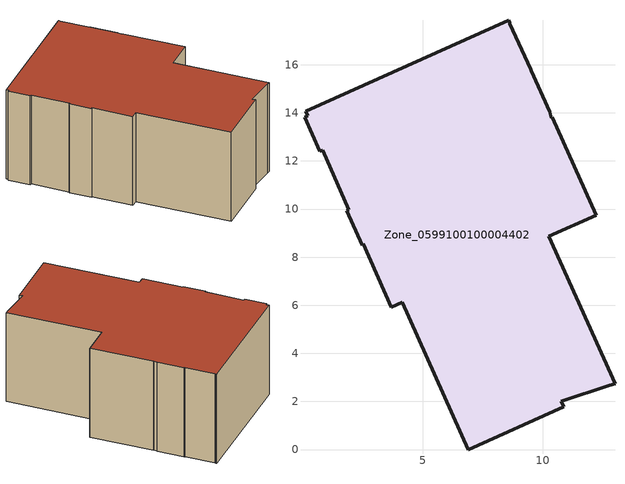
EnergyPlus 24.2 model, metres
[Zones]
Zone_0599100100004402
 floor ground (C_G): 4.15,6.12 3.68,5.91 2.53,8.55 2.48,8.48 1.83,9.93 1.92,9.97 0.83,12.45 0.72,12.4 0.08,13.82 0.21,13.88 0.13,14.07 8.58,17.84 8.61,17.77 8.62,17.7 9.48,15.82 9.52,15.75 10.28,14.05 10.34,13.79 10.39,13.81 12.21,9.75 10.25,8.86 12.99,2.74 12.77,2.68 10.76,2.01 10.86,1.78 6.9,0 z0
 wall outside (C_F): 12.21,9.75 10.39,13.81 10.34,13.79 10.28,14.05 9.52,15.75 9.48,15.82 8.62,17.7 8.61,17.77 8.58,17.84 0.13,14.07 0.21,13.88 0.08,13.82 0.72,12.4 0.83,12.45 1.92,9.97 1.83,9.93 2.48,8.48 2.53,8.55 3.68,5.91 4.15,6.12 6.9,0 10.86,1.78 10.76,2.01 12.77,2.68 12.99,2.74 10.25,8.86 12.21,9.75 z0:6.78
 roof outside (C_R): 3.68,5.91 4.15,6.12 6.9,0 10.86,1.78 10.76,2.01 12.77,2.68 12.99,2.74 10.25,8.86 12.21,9.75 10.39,13.81 10.34,13.79 10.28,14.05 9.52,15.75 9.48,15.82 8.62,17.7 8.61,17.77 8.58,17.84 0.13,14.07 0.21,13.88 0.08,13.82 0.72,12.4 0.83,12.45 1.92,9.97 1.83,9.93 2.48,8.48 2.53,8.55 z6.78
[BUILDING]
Pand.0599100100004402: North Axis=0; Terrain=City; Loads Convergence Tolerance Value=0.04; Temperature Convergence Tolerance Value=0.4; Solar Distribution=FullExterior; Maximum Number of Warmup Days=25; Minimum Number of Warmup Days=1
[Site:Location]
Rotterdam.The.Hague.AP_ZH_NLD Design_Conditions: Latitude=51.96; Longitude=4.45; Time Zone=1; Elevation=-4.5
[SITE:GROUNDTEMPERATURE:BUILDINGSURFACE]
18, 18, 18, 18, 18, 18, 18, 18, 18, 18, 18, 18
[MATERIAL] Thermal Absorptance=0.9; Solar Absorptance=0.7; Visible Absorptance=0.7
Name | Roughness | Thickness | Conductivity | Density | Specific Heat
G.D.2006-2014 | MediumSmooth | 0.15 | 0.06 | 540 | 1210
F.D.2006-2014 | Rough | 0.3 | 0.12 | 1920 | 840
R.D.2006-2014 | MediumRough | 0.2 | 0.08 | 1500 | 1000
[CONSTRUCTION]
C_G: G.D.2006-2014
C_F: F.D.2006-2014
C_R: R.D.2006-2014
[ZONE]
Zone_0599100100004402: Type=1; Multiplier=1; Ceiling Height=Autocalculate; Volume=Autocalculate; Floor Area=autocalculate; Part of Total Floor Area=Yes
[ZONEINFILTRATION:DESIGNFLOWRATE]
Infil_Zone_0599100100004402: Zone or ZoneList or Space or SpaceList=Zone_0599100100004402; Schedule=AlwaysOn; Design Flow Rate Calculation Method=Flow/Area; Flow Rate per Floor Area=0.0021; Constant Term Coefficient=1; Temperature Term Coefficient=0; Velocity Term Coefficient=0; Velocity Squared Term Coefficient=0
[HVACTEMPLATE:ZONE:IDEALLOADSAIRSYSTEM]
Zone_0599100100004402: Maximum Heating Supply Air Temperature=50; Minimum Cooling Supply Air Temperature=13; Maximum Heating Supply Air Humidity Ratio=0.0156; Minimum Cooling Supply Air Humidity Ratio=0.0077; Heating Limit=NoLimit; Cooling Limit=NoLimit; Dehumidification Control Type=ConstantSensibleHeatRatio; Cooling Sensible Heat Ratio=0.7; Dehumidification Setpoint=60; Humidification Control Type=None; Humidification Setpoint=30; Outdoor Air Method=None; Outdoor Air Flow Rate per Person=0.00944; Outdoor Air Flow Rate per Zone Floor Area=0; Outdoor Air Flow Rate per Zone=0; Demand Controlled Ventilation Type=None; Outdoor Air Economizer Type=NoEconomizer; Heat Recovery Type=None; Sensible Heat Recovery Effectiveness=0.7; Latent Heat Recovery Effectiveness=0.65
[ZONECONTROL:THERMOSTAT]
ThermostatControl_Zone_0599100100004402: Zone or ZoneList=Zone_0599100100004402; Control Type Schedule=DualSetpointControlType; Control 1=Thermostat_Zone_0599100100004402; Temperature Difference Between Cutout And Setpoint=0
[THERMOSTATSETPOINT:DUALSETPOINT]
Thermostat_Zone_0599100100004402: Heating Setpoint Temperature Schedule=HeatingSetpoint_Zone_0599100100004402; Cooling Setpoint Temperature Schedule=CoolingSetpoint_Zone_0599100100004402
[SCHEDULE:COMPACT]
HeatingSetpoint_Zone_0599100100004402: Through: 12/31, For: AllDays, Until: 24:00, 21
CoolingSetpoint_Zone_0599100100004402: Through: 12/31, For: AllDays, Until: 24:00, 24
DualSetpointControlType: Through: 12/31, For: AllDays, Until: 24:00, 4
AlwaysOn: Through: 12/31, For: AllDays, Until: 24:00, 1
